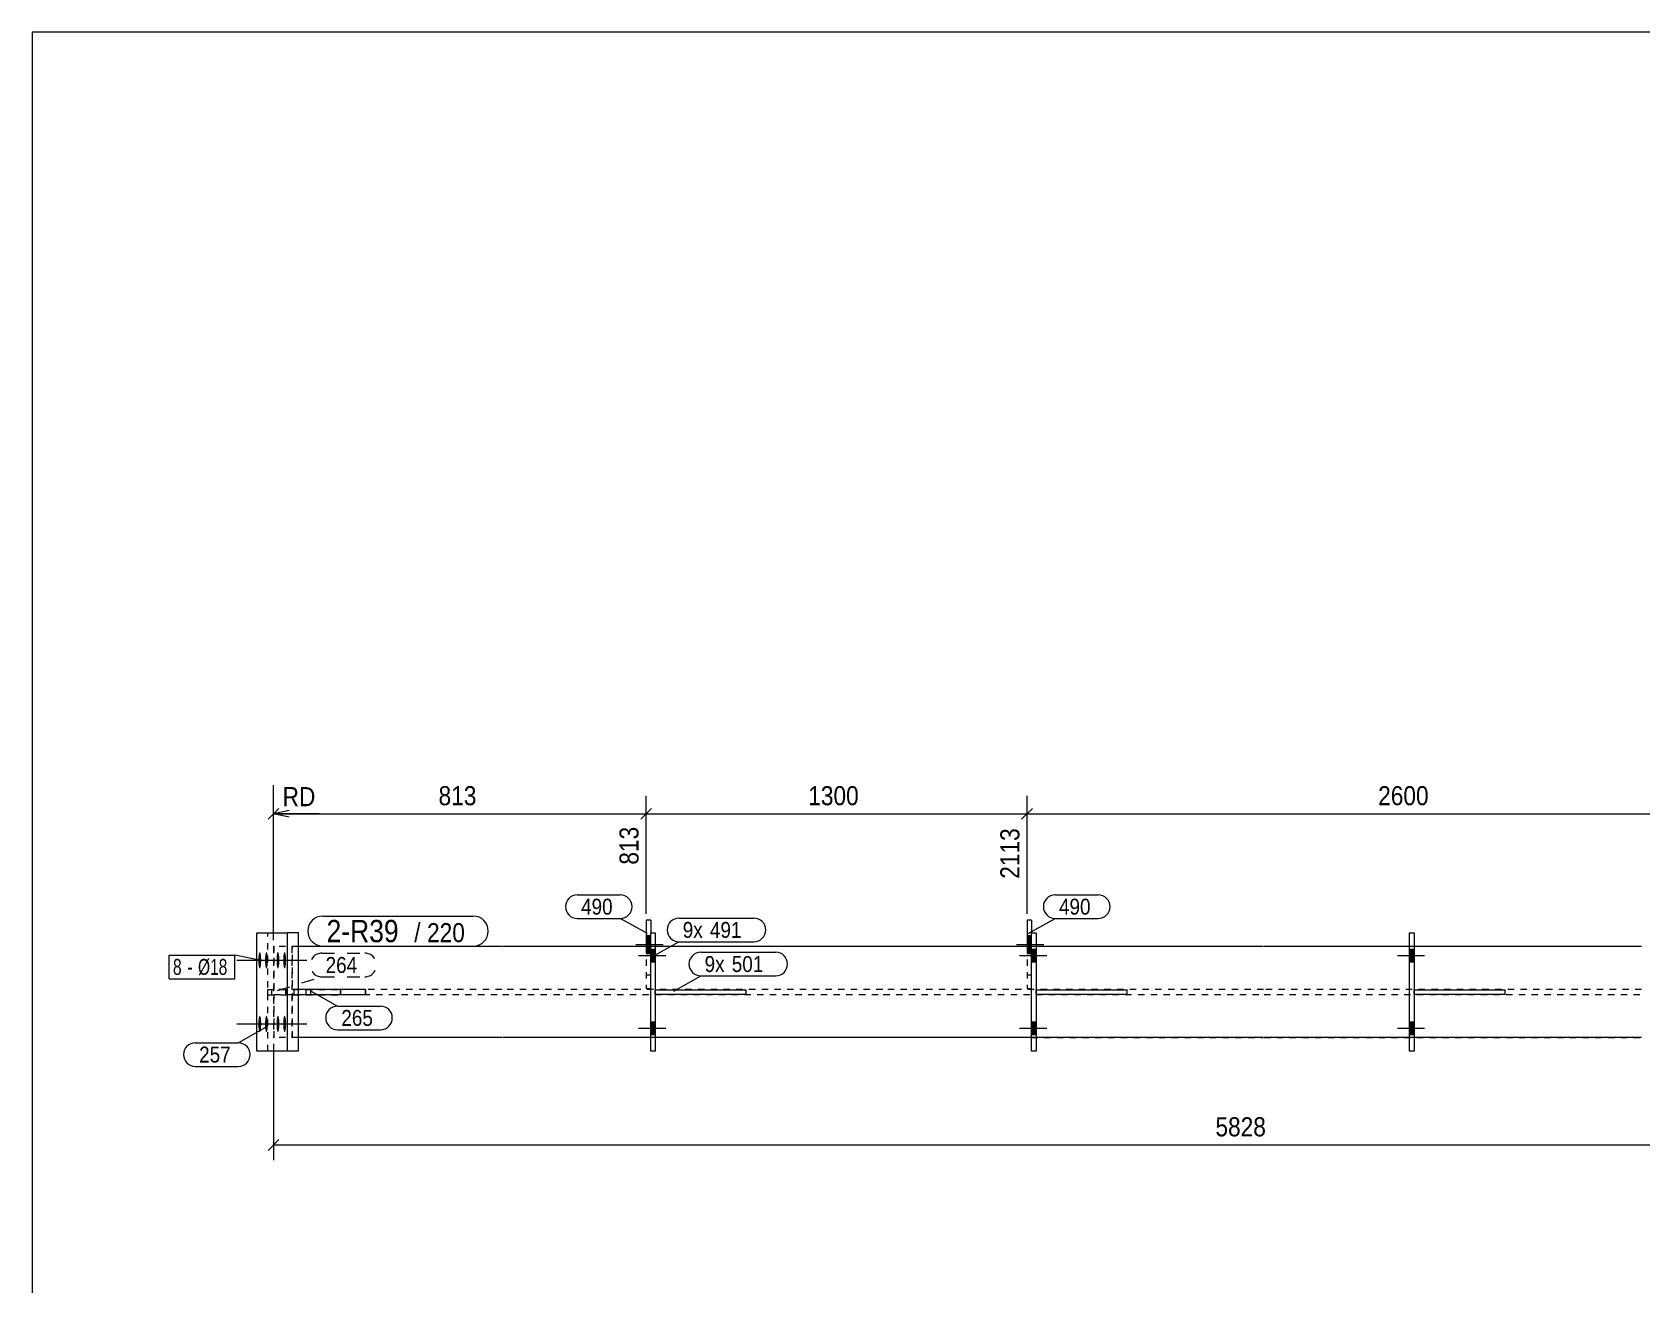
# Model space of a CAD drawing. Header units: millimetres. Extents: x 2 to 825, y 1 to 579.
# Drawn here: x 5 to 257.8, y 382.3 to 579 of the extents above; entities that cross this region are included whole.
import ezdxf

# ---------------------------------------------------------------- set-up
doc = ezdxf.new("R2010")
doc.units = ezdxf.units.MM
for name, pattern in [('XKITLINE00', [0]), ('XKITLINE01', [4, 1, -1, 1, -1]), ('XKITLINE02', [4, 2, -2])]:
    doc.linetypes.add(name, pattern=pattern)
for name, color, linetype, lineweight in [('Bolt', 3, 'Continuous', 0), ('BoltMark', 7, 'Continuous', 0), ('Dimensions', 7, 'Continuous', 0), ('DrawingSheet', 5, 'Continuous', 0), ('Part', 2, 'Continuous', 0), ('PartMark', 7, 'Continuous', 0)]:
    doc.layers.add(name, color=color, linetype=linetype, lineweight=lineweight)
doc.styles.add('ARIAL', font='ARIAL.TTF')
doc.styles.add('ARIAL_NARROW', font='ARIALN.TTF')

# ---------------------------------------------------------------- blocks, each defined once
blk = doc.blocks.new('*A63')
at = {"layer": 'Bolt'}
for points in [[(221.31, 434.95), (222.03, 434.95), (222.03, 432.95), (221.31, 432.95)], [(221.31, 434.95), (222.03, 434.95), (222.03, 432.95), (221.31, 432.95)], [(221.31, 423.53), (222.03, 423.53), (222.03, 421.53), (221.31, 421.53)], [(221.31, 423.53), (222.03, 423.53), (222.03, 421.53), (221.31, 421.53)]]:
    blk.add_hatch(color=3, dxfattribs=at).paths.add_polyline_path(points, flags=17)
at = {"layer": 'Bolt', "color": 3, "linetype": 'XKITLINE00', "lineweight": 0}
for p, q in [((222.03, 434.95), (221.31, 434.95)), ((222.03, 434.95), (221.31, 434.95)), ((223.68, 433.95), (219.4, 433.95)), ((223.68, 433.95), (219.4, 433.95)), ((222.03, 432.95), (221.31, 432.95)), ((222.03, 432.95), (221.31, 432.95)), ((223.68, 422.53), (219.4, 422.53)), ((223.68, 422.53), (219.4, 422.53)), ((222.03, 423.53), (221.31, 423.53)), ((222.03, 423.53), (221.31, 423.53)), ((222.03, 421.53), (221.31, 421.53)), ((222.03, 421.53), (221.31, 421.53))]:
    blk.add_line(p, q, dxfattribs=at)
blk = doc.blocks.new('*A64')
at = {"layer": 'Bolt'}
for points in [[(161.95, 434.95), (162.67, 434.95), (162.67, 432.95), (161.95, 432.95)], [(161.95, 434.95), (162.67, 434.95), (162.67, 432.95), (161.95, 432.95)], [(161.95, 423.53), (162.67, 423.53), (162.67, 421.53), (161.95, 421.53)], [(161.95, 423.53), (162.67, 423.53), (162.67, 421.53), (161.95, 421.53)]]:
    blk.add_hatch(color=3, dxfattribs=at).paths.add_polyline_path(points, flags=17)
at = {"layer": 'Bolt', "color": 3, "linetype": 'XKITLINE00', "lineweight": 0}
for p, q in [((162.67, 434.95), (161.95, 434.95)), ((162.67, 434.95), (161.95, 434.95)), ((164.33, 433.95), (160.04, 433.95)), ((164.33, 433.95), (160.04, 433.95)), ((162.67, 432.95), (161.95, 432.95)), ((162.67, 432.95), (161.95, 432.95)), ((164.33, 422.53), (160.04, 422.53)), ((164.33, 422.53), (160.04, 422.53)), ((162.67, 423.53), (161.95, 423.53)), ((162.67, 423.53), (161.95, 423.53)), ((162.67, 421.53), (161.95, 421.53)), ((162.67, 421.53), (161.95, 421.53))]:
    blk.add_line(p, q, dxfattribs=at)
blk = doc.blocks.new('*A65')
at = {"layer": 'Bolt'}
blk.add_hatch(color=3, dxfattribs=at).paths.add_polyline_path([(161.95, 434.26), (161.24, 434.26), (161.24, 437.07), (161.95, 437.07)], flags=17)
at = {"layer": 'Bolt', "color": 3, "linetype": 'XKITLINE00', "lineweight": 0}
for p, q in [((163.88, 435.67), (159.6, 435.67)), ((161.95, 437.07), (161.24, 437.07)), ((161.95, 434.26), (161.24, 434.26))]:
    blk.add_line(p, q, dxfattribs=at)
blk = doc.blocks.new('*A66')
at = {"layer": 'Bolt'}
for points in [[(102.14, 434.95), (102.85, 434.95), (102.85, 432.95), (102.14, 432.95)], [(102.14, 434.95), (102.85, 434.95), (102.85, 432.95), (102.14, 432.95)], [(102.14, 423.53), (102.85, 423.53), (102.85, 421.53), (102.14, 421.53)], [(102.14, 423.53), (102.85, 423.53), (102.85, 421.53), (102.14, 421.53)]]:
    blk.add_hatch(color=3, dxfattribs=at).paths.add_polyline_path(points, flags=17)
at = {"layer": 'Bolt', "color": 3, "linetype": 'XKITLINE00', "lineweight": 0}
for p, q in [((102.85, 434.95), (102.14, 434.95)), ((102.85, 434.95), (102.14, 434.95)), ((104.51, 433.95), (100.23, 433.95)), ((104.51, 433.95), (100.23, 433.95)), ((102.85, 432.95), (102.14, 432.95)), ((102.85, 432.95), (102.14, 432.95)), ((104.51, 422.53), (100.23, 422.53)), ((104.51, 422.53), (100.23, 422.53)), ((102.85, 423.53), (102.14, 423.53)), ((102.85, 423.53), (102.14, 423.53)), ((102.85, 421.53), (102.14, 421.53)), ((102.85, 421.53), (102.14, 421.53))]:
    blk.add_line(p, q, dxfattribs=at)
blk = doc.blocks.new('*A67')
at = {"layer": 'Bolt'}
blk.add_hatch(color=3, dxfattribs=at).paths.add_polyline_path([(102.14, 434.26), (101.43, 434.26), (101.43, 437.07), (102.14, 437.07)], flags=17)
at = {"layer": 'Bolt', "color": 3, "linetype": 'XKITLINE00', "lineweight": 0}
for p, q in [((104.07, 435.67), (99.78, 435.67)), ((102.14, 437.07), (101.43, 437.07)), ((102.14, 434.26), (101.43, 434.26))]:
    blk.add_line(p, q, dxfattribs=at)
blk = doc.blocks.new('*A69')
at = {"layer": 'Bolt'}
for points in [[(40.97, 433.18), (40.97, 433.11), (40.97, 433.05), (40.97, 432.99), (40.96, 432.93), (40.96, 432.87), (40.96, 432.81), (40.95, 432.75), (40.95, 432.69), (40.94, 432.63), (40.94, 432.58), (40.93, 432.53), (40.93, 432.47), (40.92, 432.42), (40.91, 432.38), (40.91, 432.33), (40.9, 432.29), (40.89, 432.25), (40.88, 432.21), (40.87, 432.17), (40.86, 432.14), (40.85, 432.11), (40.84, 432.08), (40.83, 432.05), (40.82, 432.03), (40.81, 432.01), (40.8, 431.99), (40.79, 431.98), (40.78, 431.97), (40.77, 431.96), (40.76, 431.96), (40.75, 431.95), (40.74, 431.96), (40.72, 431.96), (40.71, 431.97), (40.7, 431.98), (40.69, 431.99), (40.68, 432.01), (40.67, 432.03), (40.66, 432.05), (40.65, 432.08), (40.64, 432.11), (40.63, 432.14), (40.62, 432.17), (40.61, 432.21), (40.6, 432.25), (40.6, 432.29), (40.59, 432.33), (40.58, 432.38), (40.57, 432.42), (40.57, 432.47), (40.56, 432.53), (40.55, 432.58), (40.55, 432.63), (40.54, 432.69), (40.54, 432.75), (40.53, 432.81), (40.53, 432.87), (40.53, 432.93), (40.53, 432.99), (40.52, 433.05), (40.52, 433.11), (40.52, 433.18), (40.52, 433.24), (40.52, 433.3), (40.52, 433.37), (40.52, 433.43), (40.53, 433.49), (40.53, 433.55), (40.53, 433.61), (40.53, 433.67), (40.54, 433.73), (40.54, 433.79), (40.55, 433.85), (40.55, 433.9), (40.56, 433.95), (40.57, 434.01), (40.57, 434.06), (40.58, 434.1), (40.59, 434.15), (40.6, 434.19), (40.6, 434.23), (40.61, 434.27), (40.62, 434.31), (40.63, 434.34), (40.64, 434.37), (40.65, 434.4), (40.66, 434.43), (40.67, 434.45), (40.68, 434.47), (40.69, 434.49), (40.7, 434.5), (40.71, 434.51), (40.72, 434.52), (40.74, 434.52), (40.75, 434.53), (40.76, 434.52), (40.77, 434.52), (40.78, 434.51), (40.79, 434.5), (40.8, 434.49), (40.81, 434.47), (40.82, 434.45), (40.83, 434.43), (40.84, 434.4), (40.85, 434.37), (40.86, 434.34), (40.87, 434.31), (40.88, 434.27), (40.89, 434.23), (40.9, 434.19), (40.91, 434.15), (40.91, 434.1), (40.92, 434.06), (40.93, 434.01), (40.93, 433.95), (40.94, 433.9), (40.94, 433.85), (40.95, 433.79), (40.95, 433.73), (40.96, 433.67), (40.96, 433.61), (40.96, 433.55), (40.97, 433.49), (40.97, 433.43), (40.97, 433.37), (40.97, 433.3), (40.97, 433.24)], [(42.02, 433.18), (42.02, 433.11), (42.02, 433.05), (42.02, 432.99), (42.01, 432.93), (42.01, 432.87), (42.01, 432.81), (42, 432.75), (42, 432.69), (41.99, 432.63), (41.99, 432.58), (41.98, 432.53), (41.98, 432.47), (41.97, 432.42), (41.96, 432.38), (41.95, 432.33), (41.95, 432.29), (41.94, 432.25), (41.93, 432.21), (41.92, 432.17), (41.91, 432.14), (41.9, 432.11), (41.89, 432.08), (41.88, 432.05), (41.87, 432.03), (41.86, 432.01), (41.85, 431.99), (41.84, 431.98), (41.83, 431.97), (41.82, 431.96), (41.81, 431.96), (41.8, 431.95), (41.78, 431.96), (41.77, 431.96), (41.76, 431.97), (41.75, 431.98), (41.74, 431.99), (41.73, 432.01), (41.72, 432.03), (41.71, 432.05), (41.7, 432.08), (41.69, 432.11), (41.68, 432.14), (41.67, 432.17), (41.66, 432.21), (41.65, 432.25), (41.64, 432.29), (41.64, 432.33), (41.63, 432.38), (41.62, 432.42), (41.61, 432.47), (41.61, 432.53), (41.6, 432.58), (41.6, 432.63), (41.59, 432.69), (41.59, 432.75), (41.58, 432.81), (41.58, 432.87), (41.58, 432.93), (41.58, 432.99), (41.57, 433.05), (41.57, 433.11), (41.57, 433.18), (41.57, 433.24), (41.57, 433.3), (41.57, 433.37), (41.57, 433.43), (41.58, 433.49), (41.58, 433.55), (41.58, 433.61), (41.58, 433.67), (41.59, 433.73), (41.59, 433.79), (41.6, 433.85), (41.6, 433.9), (41.61, 433.95), (41.61, 434.01), (41.62, 434.06), (41.63, 434.1), (41.64, 434.15), (41.64, 434.19), (41.65, 434.23), (41.66, 434.27), (41.67, 434.31), (41.68, 434.34), (41.69, 434.37), (41.7, 434.4), (41.71, 434.43), (41.72, 434.45), (41.73, 434.47), (41.74, 434.49), (41.75, 434.5), (41.76, 434.51), (41.77, 434.52), (41.78, 434.52), (41.8, 434.53), (41.81, 434.52), (41.82, 434.52), (41.83, 434.51), (41.84, 434.5), (41.85, 434.49), (41.86, 434.47), (41.87, 434.45), (41.88, 434.43), (41.89, 434.4), (41.9, 434.37), (41.91, 434.34), (41.92, 434.31), (41.93, 434.27), (41.94, 434.23), (41.95, 434.19), (41.95, 434.15), (41.96, 434.1), (41.97, 434.06), (41.98, 434.01), (41.98, 433.95), (41.99, 433.9), (41.99, 433.85), (42, 433.79), (42, 433.73), (42.01, 433.67), (42.01, 433.61), (42.01, 433.55), (42.02, 433.49), (42.02, 433.43), (42.02, 433.37), (42.02, 433.3), (42.02, 433.24)], [(43.82, 433.18), (43.82, 433.11), (43.82, 433.05), (43.81, 432.99), (43.81, 432.93), (43.81, 432.87), (43.8, 432.81), (43.8, 432.75), (43.8, 432.69), (43.79, 432.63), (43.79, 432.58), (43.78, 432.53), (43.77, 432.47), (43.77, 432.42), (43.76, 432.38), (43.75, 432.33), (43.74, 432.29), (43.74, 432.25), (43.73, 432.21), (43.72, 432.17), (43.71, 432.14), (43.7, 432.11), (43.69, 432.08), (43.68, 432.05), (43.67, 432.03), (43.66, 432.01), (43.65, 431.99), (43.64, 431.98), (43.63, 431.97), (43.62, 431.96), (43.6, 431.96), (43.59, 431.95), (43.58, 431.96), (43.57, 431.96), (43.56, 431.97), (43.55, 431.98), (43.54, 431.99), (43.53, 432.01), (43.52, 432.03), (43.51, 432.05), (43.5, 432.08), (43.49, 432.11), (43.48, 432.14), (43.47, 432.17), (43.46, 432.21), (43.45, 432.25), (43.44, 432.29), (43.43, 432.33), (43.43, 432.38), (43.42, 432.42), (43.41, 432.47), (43.41, 432.53), (43.4, 432.58), (43.4, 432.63), (43.39, 432.69), (43.39, 432.75), (43.38, 432.81), (43.38, 432.87), (43.38, 432.93), (43.37, 432.99), (43.37, 433.05), (43.37, 433.11), (43.37, 433.18), (43.37, 433.24), (43.37, 433.3), (43.37, 433.37), (43.37, 433.43), (43.37, 433.49), (43.38, 433.55), (43.38, 433.61), (43.38, 433.67), (43.39, 433.73), (43.39, 433.79), (43.4, 433.85), (43.4, 433.9), (43.41, 433.95), (43.41, 434.01), (43.42, 434.06), (43.43, 434.1), (43.43, 434.15), (43.44, 434.19), (43.45, 434.23), (43.46, 434.27), (43.47, 434.31), (43.48, 434.34), (43.49, 434.37), (43.5, 434.4), (43.51, 434.43), (43.52, 434.45), (43.53, 434.47), (43.54, 434.49), (43.55, 434.5), (43.56, 434.51), (43.57, 434.52), (43.58, 434.52), (43.59, 434.53), (43.6, 434.52), (43.62, 434.52), (43.63, 434.51), (43.64, 434.5), (43.65, 434.49), (43.66, 434.47), (43.67, 434.45), (43.68, 434.43), (43.69, 434.4), (43.7, 434.37), (43.71, 434.34), (43.72, 434.31), (43.73, 434.27), (43.74, 434.23), (43.74, 434.19), (43.75, 434.15), (43.76, 434.1), (43.77, 434.06), (43.77, 434.01), (43.78, 433.95), (43.79, 433.9), (43.79, 433.85), (43.8, 433.79), (43.8, 433.73), (43.8, 433.67), (43.81, 433.61), (43.81, 433.55), (43.81, 433.49), (43.82, 433.43), (43.82, 433.37), (43.82, 433.3), (43.82, 433.24)], [(44.87, 433.18), (44.87, 433.11), (44.86, 433.05), (44.86, 432.99), (44.86, 432.93), (44.86, 432.87), (44.85, 432.81), (44.85, 432.75), (44.85, 432.69), (44.84, 432.63), (44.84, 432.58), (44.83, 432.53), (44.82, 432.47), (44.82, 432.42), (44.81, 432.38), (44.8, 432.33), (44.79, 432.29), (44.78, 432.25), (44.78, 432.21), (44.77, 432.17), (44.76, 432.14), (44.75, 432.11), (44.74, 432.08), (44.73, 432.05), (44.72, 432.03), (44.71, 432.01), (44.7, 431.99), (44.69, 431.98), (44.68, 431.97), (44.66, 431.96), (44.65, 431.96), (44.64, 431.95), (44.63, 431.96), (44.62, 431.96), (44.61, 431.97), (44.6, 431.98), (44.59, 431.99), (44.58, 432.01), (44.57, 432.03), (44.56, 432.05), (44.55, 432.08), (44.54, 432.11), (44.53, 432.14), (44.52, 432.17), (44.51, 432.21), (44.5, 432.25), (44.49, 432.29), (44.48, 432.33), (44.48, 432.38), (44.47, 432.42), (44.46, 432.47), (44.46, 432.53), (44.45, 432.58), (44.44, 432.63), (44.44, 432.69), (44.44, 432.75), (44.43, 432.81), (44.43, 432.87), (44.42, 432.93), (44.42, 432.99), (44.42, 433.05), (44.42, 433.11), (44.42, 433.18), (44.42, 433.24), (44.42, 433.3), (44.42, 433.37), (44.42, 433.43), (44.42, 433.49), (44.42, 433.55), (44.43, 433.61), (44.43, 433.67), (44.44, 433.73), (44.44, 433.79), (44.44, 433.85), (44.45, 433.9), (44.46, 433.95), (44.46, 434.01), (44.47, 434.06), (44.48, 434.1), (44.48, 434.15), (44.49, 434.19), (44.5, 434.23), (44.51, 434.27), (44.52, 434.31), (44.53, 434.34), (44.54, 434.37), (44.55, 434.4), (44.56, 434.43), (44.57, 434.45), (44.58, 434.47), (44.59, 434.49), (44.6, 434.5), (44.61, 434.51), (44.62, 434.52), (44.63, 434.52), (44.64, 434.53), (44.65, 434.52), (44.66, 434.52), (44.68, 434.51), (44.69, 434.5), (44.7, 434.49), (44.71, 434.47), (44.72, 434.45), (44.73, 434.43), (44.74, 434.4), (44.75, 434.37), (44.76, 434.34), (44.77, 434.31), (44.78, 434.27), (44.78, 434.23), (44.79, 434.19), (44.8, 434.15), (44.81, 434.1), (44.82, 434.06), (44.82, 434.01), (44.83, 433.95), (44.84, 433.9), (44.84, 433.85), (44.85, 433.79), (44.85, 433.73), (44.85, 433.67), (44.86, 433.61), (44.86, 433.55), (44.86, 433.49), (44.86, 433.43), (44.87, 433.37), (44.87, 433.3), (44.87, 433.24)], [(40.97, 423.18), (40.97, 423.11), (40.97, 423.05), (40.97, 422.99), (40.96, 422.93), (40.96, 422.87), (40.96, 422.81), (40.95, 422.75), (40.95, 422.69), (40.94, 422.63), (40.94, 422.58), (40.93, 422.53), (40.93, 422.47), (40.92, 422.42), (40.91, 422.38), (40.91, 422.33), (40.9, 422.29), (40.89, 422.25), (40.88, 422.21), (40.87, 422.17), (40.86, 422.14), (40.85, 422.11), (40.84, 422.08), (40.83, 422.05), (40.82, 422.03), (40.81, 422.01), (40.8, 421.99), (40.79, 421.98), (40.78, 421.97), (40.77, 421.96), (40.76, 421.96), (40.75, 421.95), (40.74, 421.96), (40.72, 421.96), (40.71, 421.97), (40.7, 421.98), (40.69, 421.99), (40.68, 422.01), (40.67, 422.03), (40.66, 422.05), (40.65, 422.08), (40.64, 422.11), (40.63, 422.14), (40.62, 422.17), (40.61, 422.21), (40.6, 422.25), (40.6, 422.29), (40.59, 422.33), (40.58, 422.38), (40.57, 422.42), (40.57, 422.47), (40.56, 422.53), (40.55, 422.58), (40.55, 422.63), (40.54, 422.69), (40.54, 422.75), (40.53, 422.81), (40.53, 422.87), (40.53, 422.93), (40.53, 422.99), (40.52, 423.05), (40.52, 423.11), (40.52, 423.18), (40.52, 423.24), (40.52, 423.3), (40.52, 423.37), (40.52, 423.43), (40.53, 423.49), (40.53, 423.55), (40.53, 423.61), (40.53, 423.67), (40.54, 423.73), (40.54, 423.79), (40.55, 423.85), (40.55, 423.9), (40.56, 423.95), (40.57, 424.01), (40.57, 424.06), (40.58, 424.1), (40.59, 424.15), (40.6, 424.19), (40.6, 424.23), (40.61, 424.27), (40.62, 424.31), (40.63, 424.34), (40.64, 424.37), (40.65, 424.4), (40.66, 424.43), (40.67, 424.45), (40.68, 424.47), (40.69, 424.49), (40.7, 424.5), (40.71, 424.51), (40.72, 424.52), (40.74, 424.52), (40.75, 424.53), (40.76, 424.52), (40.77, 424.52), (40.78, 424.51), (40.79, 424.5), (40.8, 424.49), (40.81, 424.47), (40.82, 424.45), (40.83, 424.43), (40.84, 424.4), (40.85, 424.37), (40.86, 424.34), (40.87, 424.31), (40.88, 424.27), (40.89, 424.23), (40.9, 424.19), (40.91, 424.15), (40.91, 424.1), (40.92, 424.06), (40.93, 424.01), (40.93, 423.95), (40.94, 423.9), (40.94, 423.85), (40.95, 423.79), (40.95, 423.73), (40.96, 423.67), (40.96, 423.61), (40.96, 423.55), (40.97, 423.49), (40.97, 423.43), (40.97, 423.37), (40.97, 423.3), (40.97, 423.24)], [(42.02, 423.18), (42.02, 423.11), (42.02, 423.05), (42.02, 422.99), (42.01, 422.93), (42.01, 422.87), (42.01, 422.81), (42, 422.75), (42, 422.69), (41.99, 422.63), (41.99, 422.58), (41.98, 422.53), (41.98, 422.47), (41.97, 422.42), (41.96, 422.38), (41.95, 422.33), (41.95, 422.29), (41.94, 422.25), (41.93, 422.21), (41.92, 422.17), (41.91, 422.14), (41.9, 422.11), (41.89, 422.08), (41.88, 422.05), (41.87, 422.03), (41.86, 422.01), (41.85, 421.99), (41.84, 421.98), (41.83, 421.97), (41.82, 421.96), (41.81, 421.96), (41.8, 421.95), (41.78, 421.96), (41.77, 421.96), (41.76, 421.97), (41.75, 421.98), (41.74, 421.99), (41.73, 422.01), (41.72, 422.03), (41.71, 422.05), (41.7, 422.08), (41.69, 422.11), (41.68, 422.14), (41.67, 422.17), (41.66, 422.21), (41.65, 422.25), (41.64, 422.29), (41.64, 422.33), (41.63, 422.38), (41.62, 422.42), (41.61, 422.47), (41.61, 422.53), (41.6, 422.58), (41.6, 422.63), (41.59, 422.69), (41.59, 422.75), (41.58, 422.81), (41.58, 422.87), (41.58, 422.93), (41.58, 422.99), (41.57, 423.05), (41.57, 423.11), (41.57, 423.18), (41.57, 423.24), (41.57, 423.3), (41.57, 423.37), (41.57, 423.43), (41.58, 423.49), (41.58, 423.55), (41.58, 423.61), (41.58, 423.67), (41.59, 423.73), (41.59, 423.79), (41.6, 423.85), (41.6, 423.9), (41.61, 423.95), (41.61, 424.01), (41.62, 424.06), (41.63, 424.1), (41.64, 424.15), (41.64, 424.19), (41.65, 424.23), (41.66, 424.27), (41.67, 424.31), (41.68, 424.34), (41.69, 424.37), (41.7, 424.4), (41.71, 424.43), (41.72, 424.45), (41.73, 424.47), (41.74, 424.49), (41.75, 424.5), (41.76, 424.51), (41.77, 424.52), (41.78, 424.52), (41.8, 424.53), (41.81, 424.52), (41.82, 424.52), (41.83, 424.51), (41.84, 424.5), (41.85, 424.49), (41.86, 424.47), (41.87, 424.45), (41.88, 424.43), (41.89, 424.4), (41.9, 424.37), (41.91, 424.34), (41.92, 424.31), (41.93, 424.27), (41.94, 424.23), (41.95, 424.19), (41.95, 424.15), (41.96, 424.1), (41.97, 424.06), (41.98, 424.01), (41.98, 423.95), (41.99, 423.9), (41.99, 423.85), (42, 423.79), (42, 423.73), (42.01, 423.67), (42.01, 423.61), (42.01, 423.55), (42.02, 423.49), (42.02, 423.43), (42.02, 423.37), (42.02, 423.3), (42.02, 423.24)], [(43.82, 423.18), (43.82, 423.11), (43.82, 423.05), (43.81, 422.99), (43.81, 422.93), (43.81, 422.87), (43.8, 422.81), (43.8, 422.75), (43.8, 422.69), (43.79, 422.63), (43.79, 422.58), (43.78, 422.53), (43.77, 422.47), (43.77, 422.42), (43.76, 422.38), (43.75, 422.33), (43.74, 422.29), (43.74, 422.25), (43.73, 422.21), (43.72, 422.17), (43.71, 422.14), (43.7, 422.11), (43.69, 422.08), (43.68, 422.05), (43.67, 422.03), (43.66, 422.01), (43.65, 421.99), (43.64, 421.98), (43.63, 421.97), (43.62, 421.96), (43.6, 421.96), (43.59, 421.95), (43.58, 421.96), (43.57, 421.96), (43.56, 421.97), (43.55, 421.98), (43.54, 421.99), (43.53, 422.01), (43.52, 422.03), (43.51, 422.05), (43.5, 422.08), (43.49, 422.11), (43.48, 422.14), (43.47, 422.17), (43.46, 422.21), (43.45, 422.25), (43.44, 422.29), (43.43, 422.33), (43.43, 422.38), (43.42, 422.42), (43.41, 422.47), (43.41, 422.53), (43.4, 422.58), (43.4, 422.63), (43.39, 422.69), (43.39, 422.75), (43.38, 422.81), (43.38, 422.87), (43.38, 422.93), (43.37, 422.99), (43.37, 423.05), (43.37, 423.11), (43.37, 423.18), (43.37, 423.24), (43.37, 423.3), (43.37, 423.37), (43.37, 423.43), (43.37, 423.49), (43.38, 423.55), (43.38, 423.61), (43.38, 423.67), (43.39, 423.73), (43.39, 423.79), (43.4, 423.85), (43.4, 423.9), (43.41, 423.95), (43.41, 424.01), (43.42, 424.06), (43.43, 424.1), (43.43, 424.15), (43.44, 424.19), (43.45, 424.23), (43.46, 424.27), (43.47, 424.31), (43.48, 424.34), (43.49, 424.37), (43.5, 424.4), (43.51, 424.43), (43.52, 424.45), (43.53, 424.47), (43.54, 424.49), (43.55, 424.5), (43.56, 424.51), (43.57, 424.52), (43.58, 424.52), (43.59, 424.53), (43.6, 424.52), (43.62, 424.52), (43.63, 424.51), (43.64, 424.5), (43.65, 424.49), (43.66, 424.47), (43.67, 424.45), (43.68, 424.43), (43.69, 424.4), (43.7, 424.37), (43.71, 424.34), (43.72, 424.31), (43.73, 424.27), (43.74, 424.23), (43.74, 424.19), (43.75, 424.15), (43.76, 424.1), (43.77, 424.06), (43.77, 424.01), (43.78, 423.95), (43.79, 423.9), (43.79, 423.85), (43.8, 423.79), (43.8, 423.73), (43.8, 423.67), (43.81, 423.61), (43.81, 423.55), (43.81, 423.49), (43.82, 423.43), (43.82, 423.37), (43.82, 423.3), (43.82, 423.24)], [(44.87, 423.18), (44.87, 423.11), (44.86, 423.05), (44.86, 422.99), (44.86, 422.93), (44.86, 422.87), (44.85, 422.81), (44.85, 422.75), (44.85, 422.69), (44.84, 422.63), (44.84, 422.58), (44.83, 422.53), (44.82, 422.47), (44.82, 422.42), (44.81, 422.38), (44.8, 422.33), (44.79, 422.29), (44.78, 422.25), (44.78, 422.21), (44.77, 422.17), (44.76, 422.14), (44.75, 422.11), (44.74, 422.08), (44.73, 422.05), (44.72, 422.03), (44.71, 422.01), (44.7, 421.99), (44.69, 421.98), (44.68, 421.97), (44.66, 421.96), (44.65, 421.96), (44.64, 421.95), (44.63, 421.96), (44.62, 421.96), (44.61, 421.97), (44.6, 421.98), (44.59, 421.99), (44.58, 422.01), (44.57, 422.03), (44.56, 422.05), (44.55, 422.08), (44.54, 422.11), (44.53, 422.14), (44.52, 422.17), (44.51, 422.21), (44.5, 422.25), (44.49, 422.29), (44.48, 422.33), (44.48, 422.38), (44.47, 422.42), (44.46, 422.47), (44.46, 422.53), (44.45, 422.58), (44.44, 422.63), (44.44, 422.69), (44.44, 422.75), (44.43, 422.81), (44.43, 422.87), (44.42, 422.93), (44.42, 422.99), (44.42, 423.05), (44.42, 423.11), (44.42, 423.18), (44.42, 423.24), (44.42, 423.3), (44.42, 423.37), (44.42, 423.43), (44.42, 423.49), (44.42, 423.55), (44.43, 423.61), (44.43, 423.67), (44.44, 423.73), (44.44, 423.79), (44.44, 423.85), (44.45, 423.9), (44.46, 423.95), (44.46, 424.01), (44.47, 424.06), (44.48, 424.1), (44.48, 424.15), (44.49, 424.19), (44.5, 424.23), (44.51, 424.27), (44.52, 424.31), (44.53, 424.34), (44.54, 424.37), (44.55, 424.4), (44.56, 424.43), (44.57, 424.45), (44.58, 424.47), (44.59, 424.49), (44.6, 424.5), (44.61, 424.51), (44.62, 424.52), (44.63, 424.52), (44.64, 424.53), (44.65, 424.52), (44.66, 424.52), (44.68, 424.51), (44.69, 424.5), (44.7, 424.49), (44.71, 424.47), (44.72, 424.45), (44.73, 424.43), (44.74, 424.4), (44.75, 424.37), (44.76, 424.34), (44.77, 424.31), (44.78, 424.27), (44.78, 424.23), (44.79, 424.19), (44.8, 424.15), (44.81, 424.1), (44.82, 424.06), (44.82, 424.01), (44.83, 423.95), (44.84, 423.9), (44.84, 423.85), (44.85, 423.79), (44.85, 423.73), (44.85, 423.67), (44.86, 423.61), (44.86, 423.55), (44.86, 423.49), (44.86, 423.43), (44.87, 423.37), (44.87, 423.3), (44.87, 423.24)]]:
    blk.add_hatch(color=3, dxfattribs=at).paths.add_polyline_path(points, flags=17)
at = {"layer": 'Bolt', "color": 3, "linetype": 'XKITLINE00', "lineweight": 0}
for p, q in [((37.12, 433.24), (44.23, 433.24)), ((38.17, 433.24), (45.28, 433.24)), ((39.97, 433.24), (47.07, 433.24)), ((41.02, 433.24), (48.12, 433.24)), ((37.12, 423.24), (44.23, 423.24)), ((38.17, 423.24), (45.28, 423.24)), ((39.97, 423.24), (47.07, 423.24)), ((41.02, 423.24), (48.12, 423.24))]:
    blk.add_line(p, q, dxfattribs=at)
blk = doc.blocks.new('*A70')
at = {"layer": 'Part', "color": 7, "linetype": 'XKITLINE01', "lineweight": 0}
for p, q in [((42.88, 435.38), (42.88, 421.1)), ((43.01, 435.38), (42.88, 435.38)), ((46.8, 435.38), (42.88, 435.38)), ((43.01, 428.64), (43.01, 435.38)), ((45.9, 435.38), (45.77, 435.38)), ((45.77, 435.38), (45.77, 428.64)), ((45.9, 421.1), (45.9, 435.38)), ((138.57, 435.38), (102.14, 435.38)), ((102.85, 435.38), (102.14, 435.38)), ((198.38, 435.38), (138.67, 435.38)), ((162.67, 435.38), (161.95, 435.38)), ((257.74, 435.38), (198.48, 435.38)), ((222.03, 435.38), (221.31, 435.38)), ((78.75, 428.64), (43.01, 428.64)), ((43.01, 421.1), (43.01, 427.84)), ((43.01, 427.84), (78.75, 427.84)), ((45.77, 427.84), (45.77, 421.1)), ((138.57, 428.64), (78.85, 428.64)), ((78.85, 427.84), (138.57, 427.84)), ((198.38, 428.64), (138.67, 428.64)), ((138.67, 427.84), (198.38, 427.84)), ((257.74, 428.64), (198.48, 428.64)), ((198.48, 427.84), (257.74, 427.84)), ((42.88, 421.1), (43.01, 421.1)), ((46.8, 421.1), (42.88, 421.1)), ((45.77, 421.1), (45.9, 421.1)), ((102.85, 421.1), (102.14, 421.1)), ((161.95, 421.1), (198.38, 421.1)), ((162.67, 421.1), (161.95, 421.1)), ((198.48, 421.1), (257.74, 421.1)), ((222.03, 421.1), (221.31, 421.1))]:
    blk.add_line(p, q, dxfattribs=at)
at = {"layer": 'Part', "color": 2, "linetype": 'XKITLINE00', "lineweight": 0}
for p, q in [((78.75, 435.38), (46.8, 435.38)), ((102.14, 435.38), (78.85, 435.38)), ((138.57, 435.38), (102.85, 435.38)), ((161.95, 435.38), (138.67, 435.38)), ((198.38, 435.38), (162.67, 435.38)), ((221.31, 435.38), (198.48, 435.38)), ((257.74, 435.38), (222.03, 435.38)), ((78.75, 421.1), (46.8, 421.1)), ((102.14, 421.1), (78.85, 421.1)), ((138.57, 421.1), (102.85, 421.1)), ((161.95, 421.1), (138.67, 421.1)), ((198.38, 421.1), (162.67, 421.1)), ((221.31, 421.1), (198.48, 421.1)), ((257.74, 421.1), (222.03, 421.1))]:
    blk.add_line(p, q, dxfattribs=at)
blk = doc.blocks.new('*A87')
at = {"layer": 'Part', "color": 2, "linetype": 'XKITLINE00', "lineweight": 0}
for p, q in [((221.31, 437.53), (222.03, 437.53)), ((221.31, 418.95), (221.31, 437.53)), ((222.03, 437.53), (222.03, 418.95)), ((222.03, 418.95), (221.31, 418.95))]:
    blk.add_line(p, q, dxfattribs=at)
blk = doc.blocks.new('*A88')
at = {"layer": 'Part', "color": 2, "linetype": 'XKITLINE00', "lineweight": 0}
for p, q in [((222.03, 428.6), (236.31, 428.6)), ((236.31, 427.88), (222.03, 427.88)), ((236.31, 427.88), (236.31, 428.6))]:
    blk.add_line(p, q, dxfattribs=at)
at = {"layer": 'Part', "color": 7, "linetype": 'XKITLINE01', "lineweight": 0}
blk.add_line((222.03, 427.88), (222.03, 428.6), dxfattribs=at)
blk.add_line((222.03, 427.88), (222.03, 428.6), dxfattribs=at)
blk = doc.blocks.new('*A89')
at = {"layer": 'Part', "color": 2, "linetype": 'XKITLINE00', "lineweight": 0}
for p, q in [((161.95, 437.53), (162.67, 437.53)), ((161.95, 418.95), (161.95, 437.53)), ((162.67, 437.53), (162.67, 418.95)), ((162.67, 418.95), (161.95, 418.95))]:
    blk.add_line(p, q, dxfattribs=at)
blk = doc.blocks.new('*A90')
at = {"layer": 'Part', "color": 2, "linetype": 'XKITLINE00', "lineweight": 0}
for p, q in [((162.67, 428.6), (176.95, 428.6)), ((176.95, 427.88), (162.67, 427.88)), ((176.95, 427.88), (176.95, 428.6))]:
    blk.add_line(p, q, dxfattribs=at)
at = {"layer": 'Part', "color": 7, "linetype": 'XKITLINE01', "lineweight": 0}
blk.add_line((162.67, 427.88), (162.67, 428.6), dxfattribs=at)
blk.add_line((162.67, 427.88), (162.67, 428.6), dxfattribs=at)
blk = doc.blocks.new('*A91')
at = {"layer": 'Part', "color": 2, "linetype": 'XKITLINE00', "lineweight": 0}
for p, q in [((161.24, 439.53), (161.24, 435.38)), ((161.95, 439.53), (161.24, 439.53)), ((161.95, 439.53), (161.95, 437.53))]:
    blk.add_line(p, q, dxfattribs=at)
at = {"layer": 'Part', "color": 7, "linetype": 'XKITLINE01', "lineweight": 0}
for p, q in [((161.95, 428.81), (161.95, 437.53)), ((161.24, 435.38), (161.24, 428.81)), ((161.24, 430.95), (161.95, 430.95)), ((161.24, 428.81), (161.95, 428.81))]:
    blk.add_line(p, q, dxfattribs=at)
blk = doc.blocks.new('*A92')
at = {"layer": 'Part', "color": 2, "linetype": 'XKITLINE00', "lineweight": 0}
for p, q in [((102.14, 437.53), (102.85, 437.53)), ((102.14, 418.95), (102.14, 437.53)), ((102.85, 437.53), (102.85, 418.95)), ((102.85, 418.95), (102.14, 418.95))]:
    blk.add_line(p, q, dxfattribs=at)
blk = doc.blocks.new('*A93')
at = {"layer": 'Part', "color": 2, "linetype": 'XKITLINE00', "lineweight": 0}
for p, q in [((102.85, 428.6), (117.14, 428.6)), ((117.14, 427.88), (102.85, 427.88)), ((117.14, 427.88), (117.14, 428.6))]:
    blk.add_line(p, q, dxfattribs=at)
at = {"layer": 'Part', "color": 7, "linetype": 'XKITLINE01', "lineweight": 0}
blk.add_line((102.85, 427.88), (102.85, 428.6), dxfattribs=at)
blk.add_line((102.85, 427.88), (102.85, 428.6), dxfattribs=at)
blk = doc.blocks.new('*A94')
at = {"layer": 'Part', "color": 2, "linetype": 'XKITLINE00', "lineweight": 0}
for p, q in [((101.43, 439.53), (101.43, 435.38)), ((102.14, 439.53), (101.43, 439.53)), ((102.14, 439.53), (102.14, 437.53))]:
    blk.add_line(p, q, dxfattribs=at)
at = {"layer": 'Part', "color": 7, "linetype": 'XKITLINE01', "lineweight": 0}
for p, q in [((102.14, 428.81), (102.14, 437.53)), ((101.43, 435.38), (101.43, 428.81)), ((101.43, 430.95), (102.14, 430.95)), ((101.43, 428.81), (102.14, 428.81))]:
    blk.add_line(p, q, dxfattribs=at)
blk = doc.blocks.new('*A99')
at = {"layer": 'Part', "color": 7, "linetype": 'XKITLINE01', "lineweight": 0}
for p, q in [((42, 428.67), (53.43, 428.67)), ((42, 427.81), (42, 428.67)), ((42, 427.81), (53.43, 427.81)), ((42.66, 427.81), (42.66, 428.67)), ((44.86, 427.81), (44.86, 428.67)), ((45.03, 427.81), (45.03, 428.67)), ((53.43, 428.67), (53.43, 427.81)), ((53.43, 427.81), (53.43, 428.67))]:
    blk.add_line(p, q, dxfattribs=at)
blk = doc.blocks.new('*A100')
at = {"layer": 'Part', "color": 7, "linetype": 'XKITLINE01', "lineweight": 0}
for p, q in [((46.12, 427.81), (46.12, 428.67)), ((46.12, 428.67), (46.8, 428.67)), ((46.8, 427.81), (46.12, 427.81)), ((48.04, 427.81), (48.04, 428.67)), ((57.33, 428.67), (57.33, 427.81))]:
    blk.add_line(p, q, dxfattribs=at)
at = {"layer": 'Part', "color": 2, "linetype": 'XKITLINE00', "lineweight": 0}
for p, q in [((46.8, 427.81), (46.8, 428.67)), ((57.33, 428.67), (46.8, 428.67)), ((57.33, 427.81), (46.8, 427.81)), ((48.75, 427.81), (48.75, 428.67)), ((57.33, 427.81), (57.33, 428.67))]:
    blk.add_line(p, q, dxfattribs=at)
blk = doc.blocks.new('*A101')
at = {"layer": 'Part', "color": 2, "linetype": 'XKITLINE00', "lineweight": 0}
for p, q in [((40.3, 418.95), (40.3, 437.53)), ((40.3, 437.53), (45.09, 437.53)), ((46.8, 437.53), (45.09, 437.53)), ((45.09, 418.95), (45.09, 437.53)), ((46.8, 418.95), (46.8, 437.53)), ((46.8, 418.95), (40.3, 418.95))]:
    blk.add_line(p, q, dxfattribs=at)
at = {"layer": 'Part', "color": 7, "linetype": 'XKITLINE01', "lineweight": 0}
blk.add_line((42, 418.95), (42, 437.53), dxfattribs=at)
blk = doc.blocks.new('*A118')
at = {"layer": 'DrawingSheet', "color": 5, "linetype": 'XKITLINE00', "lineweight": 0}
for p, q in [((825, 579), (5, 579)), ((5, 579), (5, 5))]:
    blk.add_line(p, q, dxfattribs=at)
blk = doc.blocks.new('*A194')
at = {"layer": 'Dimensions', "color": 7, "linetype": 'XKITLINE00', "lineweight": 0}
for p, q in [((347.67, 427.64), (347.67, 401.84)), ((42.88, 420.1), (42.88, 401.84)), ((43.73, 405.09), (42.04, 403.39)), ((348.52, 405.09), (346.82, 403.39)), ((42.88, 404.24), (347.67, 404.24))]:
    blk.add_line(p, q, dxfattribs=at)
at = {"layer": 'Dimensions', "color": 3}
for p in [(42.88, 404.24), (347.67, 404.24)]:
    blk.add_point(p, dxfattribs=at)
at = {"layer": 'Dimensions', "color": 3, "style": 'ARIAL', "width": 0.85}
blk.add_text('5828', height=3, rotation=90.0002, dxfattribs=at).set_placement((346.47, 405.54))
blk.add_text('5828', height=3, dxfattribs=at).set_placement((190.83, 405.59))
blk = doc.blocks.new('*A195')
at = {"layer": 'Dimensions', "color": 7, "linetype": 'XKITLINE00', "lineweight": 0}
for p, q in [((42.88, 436.38), (42.88, 460.74)), ((42.88, 436.38), (42.88, 459.09)), ((101.43, 440.53), (101.43, 459.09)), ((43.73, 457.09), (42.04, 455.39)), ((45.38, 456.74), (42.88, 456.24)), ((42.88, 456.24), (101.43, 456.24)), ((45.38, 455.74), (42.88, 456.24)), ((50.11, 456.24), (42.88, 456.24)), ((102.27, 457.09), (100.58, 455.39))]:
    blk.add_line(p, q, dxfattribs=at)
at = {"layer": 'Dimensions', "color": 3}
for p in [(42.88, 456.24), (101.43, 456.24)]:
    blk.add_point(p, dxfattribs=at)
at = {"layer": 'Dimensions', "color": 7}
blk.add_point((42.88, 456.24), dxfattribs=at)
at = {"layer": 'Dimensions', "color": 3, "style": 'ARIAL', "width": 0.85}
for s, p in [('RD', (44.33, 457.44)), ('813', (68.82, 457.59))]:
    blk.add_text(s, height=3, dxfattribs=at).set_placement(p)
blk.add_text('813', height=3, rotation=90.0002, dxfattribs=at).set_placement((100.23, 448.26))
blk = doc.blocks.new('*A196')
at = {"layer": 'Dimensions', "color": 7, "linetype": 'XKITLINE00', "lineweight": 0}
for p, q in [((101.43, 440.53), (101.43, 459.09)), ((161.24, 440.53), (161.24, 459.09)), ((102.27, 457.09), (100.58, 455.39)), ((101.43, 456.24), (161.24, 456.24)), ((162.09, 457.09), (160.39, 455.39))]:
    blk.add_line(p, q, dxfattribs=at)
at = {"layer": 'Dimensions', "color": 3}
for p in [(101.43, 456.24), (161.24, 456.24)]:
    blk.add_point(p, dxfattribs=at)
at = {"layer": 'Dimensions', "color": 3, "style": 'ARIAL', "width": 0.85}
blk.add_text('1300', height=3, dxfattribs=at).set_placement((126.88, 457.59))
blk.add_text('2113', height=3, rotation=90.0002, dxfattribs=at).set_placement((160.04, 446.04))
blk = doc.blocks.new('*A197')
at = {"layer": 'Dimensions', "color": 7, "linetype": 'XKITLINE00', "lineweight": 0}
for p, q in [((161.24, 440.53), (161.24, 459.09)), ((280.41, 440.53), (280.41, 459.09)), ((162.09, 457.09), (160.39, 455.39)), ((161.24, 456.24), (280.41, 456.24)), ((281.26, 457.09), (279.56, 455.39))]:
    blk.add_line(p, q, dxfattribs=at)
at = {"layer": 'Dimensions', "color": 3}
for p in [(161.24, 456.24), (280.41, 456.24)]:
    blk.add_point(p, dxfattribs=at)
at = {"layer": 'Dimensions', "color": 3, "style": 'ARIAL', "width": 0.85}
blk.add_text('2600', height=3, dxfattribs=at).set_placement((216.38, 457.59))
blk.add_text('4713', height=3, rotation=90.0002, dxfattribs=at).set_placement((279.21, 446.04))
blk = doc.blocks.new('*A198')
at = {"layer": 'BoltMark', "color": 7, "linetype": 'XKITLINE00', "lineweight": 0}
for p, q in [((26.51, 434.05), (36.81, 434.05)), ((26.51, 430.35), (26.51, 434.05)), ((36.81, 430.35), (36.81, 434.05)), ((40.68, 433.24), (36.81, 434.05)), ((26.51, 430.35), (36.81, 430.35))]:
    blk.add_line(p, q, dxfattribs=at)
at = {"layer": 'BoltMark', "color": 3, "style": 'ARIAL_NARROW', "width": 0.85}
for s, p in [('8', (27.11, 430.95)), ('Ø18', (31.04, 430.95)), ('-', (29.38, 430.95))]:
    blk.add_text(s, height=2.5, dxfattribs=at).set_placement(p)
blk = doc.blocks.new('*A199')
at = {"layer": 'PartMark', "color": 7, "linetype": 'XKITLINE00', "lineweight": 0}
for p, q in [((41.63, 422.67), (37.38, 420.28)), ((30.62, 420.28), (37.38, 420.28)), ((30.62, 416.58), (37.38, 416.58))]:
    blk.add_line(p, q, dxfattribs=at)
for centre, start, end in [((30.62, 418.43), 90, 270), ((37.38, 418.43), 270, 90)]:
    blk.add_arc(centre, 1.85, start, end, dxfattribs=at)
at = {"layer": 'PartMark', "color": 3, "style": 'ARIAL', "width": 0.85}
blk.add_text('257', height=2.5, dxfattribs=at).set_placement((31.22, 417.18))
blk = doc.blocks.new('*A200')
at = {"layer": 'PartMark', "color": 7, "linetype": 'XKITLINE00', "lineweight": 0}
for p, q in [((48.71, 428.44), (52.95, 426.04)), ((52.95, 426.04), (59.71, 426.04)), ((52.95, 422.34), (59.71, 422.34))]:
    blk.add_line(p, q, dxfattribs=at)
for centre, start, end in [((52.95, 424.19), 90, 270), ((59.71, 424.19), 270, 90)]:
    blk.add_arc(centre, 1.85, start, end, dxfattribs=at)
at = {"layer": 'PartMark', "color": 3, "style": 'ARIAL', "width": 0.85}
blk.add_text('265', height=2.5, dxfattribs=at).set_placement((53.55, 422.94))
blk = doc.blocks.new('*A201')
at = {"layer": 'PartMark', "color": 7, "linetype": 'XKITLINE02', "lineweight": 0}
for p, q in [((50.48, 434.35), (57.24, 434.35)), ((43.55, 428.5), (50.48, 430.65)), ((50.48, 430.65), (57.24, 430.65))]:
    blk.add_line(p, q, dxfattribs=at)
for centre, start, end in [((50.48, 432.5), 90, 270), ((57.24, 432.5), 270, 90)]:
    blk.add_arc(centre, 1.85, start, end, dxfattribs=at)
at = {"layer": 'PartMark', "color": 3, "style": 'ARIAL', "width": 0.85}
blk.add_text('264', height=2.5, dxfattribs=at).set_placement((51.08, 431.25))
blk = doc.blocks.new('*A203')
at = {"layer": 'PartMark', "color": 7, "linetype": 'XKITLINE00', "lineweight": 0}
for p, q in [((90.6, 443.51), (97.36, 443.51)), ((90.6, 439.81), (97.36, 439.81)), ((101.61, 437.42), (97.36, 439.81))]:
    blk.add_line(p, q, dxfattribs=at)
for centre, start, end in [((90.6, 441.66), 90, 270), ((97.36, 441.66), 270, 90)]:
    blk.add_arc(centre, 1.85, start, end, dxfattribs=at)
at = {"layer": 'PartMark', "color": 3, "style": 'ARIAL', "width": 0.85}
blk.add_text('490', height=2.5, dxfattribs=at).set_placement((91.2, 440.41))
blk = doc.blocks.new('*A204')
at = {"layer": 'PartMark', "color": 7, "linetype": 'XKITLINE00', "lineweight": 0}
for p, q in [((165.66, 443.51), (172.43, 443.51)), ((161.42, 437.42), (165.66, 439.81)), ((165.66, 439.81), (172.43, 439.81))]:
    blk.add_line(p, q, dxfattribs=at)
for centre, start, end in [((165.66, 441.66), 90, 270), ((172.43, 441.66), 270, 90)]:
    blk.add_arc(centre, 1.85, start, end, dxfattribs=at)
at = {"layer": 'PartMark', "color": 3, "style": 'ARIAL', "width": 0.85}
blk.add_text('490', height=2.5, dxfattribs=at).set_placement((166.26, 440.41))
blk = doc.blocks.new('*A206')
at = {"layer": 'PartMark', "color": 7, "linetype": 'XKITLINE00', "lineweight": 0}
for p, q in [((50.63, 440.18), (74.28, 440.18)), ((50.63, 435.48), (74.28, 435.48))]:
    blk.add_line(p, q, dxfattribs=at)
for centre, start, end in [((50.63, 437.83), 90, 270), ((74.28, 437.83), 270, 90)]:
    blk.add_arc(centre, 2.35, start, end, dxfattribs=at)
at = {"layer": 'PartMark', "color": 1, "style": 'ARIAL', "width": 0.85}
blk.add_text('2-R39', height=3.5, dxfattribs=at).set_placement((51.23, 436.08))
at = {"layer": 'PartMark', "color": 3, "style": 'ARIAL', "width": 0.85}
for s, p in [('/', (65, 436.08)), ('220', (67.01, 436.08))]:
    blk.add_text(s, height=3, dxfattribs=at).set_placement(p)
blk = doc.blocks.new('*A207')
at = {"layer": 'PartMark', "color": 7, "linetype": 'XKITLINE00', "lineweight": 0}
for p, q in [((110, 434.5), (121.78, 434.5)), ((105.75, 428.41), (110, 430.8)), ((110, 430.8), (121.78, 430.8))]:
    blk.add_line(p, q, dxfattribs=at)
for centre, start, end in [((110, 432.65), 90, 270), ((121.78, 432.65), 270, 90)]:
    blk.add_arc(centre, 1.85, start, end, dxfattribs=at)
at = {"layer": 'PartMark', "color": 3, "style": 'ARIAL', "width": 0.85}
for s, p in [('9x', (110.6, 431.4)), ('501', (114.87, 431.4))]:
    blk.add_text(s, height=2.5, dxfattribs=at).set_placement(p)
blk = doc.blocks.new('*A208')
at = {"layer": 'PartMark', "color": 7, "linetype": 'XKITLINE00', "lineweight": 0}
for p, q in [((106.57, 439.86), (118.35, 439.86)), ((102.33, 433.77), (106.57, 436.16)), ((106.57, 436.16), (118.35, 436.16))]:
    blk.add_line(p, q, dxfattribs=at)
for centre, start, end in [((106.57, 438.01), 90, 270), ((118.35, 438.01), 270, 90)]:
    blk.add_arc(centre, 1.85, start, end, dxfattribs=at)
at = {"layer": 'PartMark', "color": 3, "style": 'ARIAL', "width": 0.85}
for s, p in [('9x', (107.17, 436.76)), ('491', (111.44, 436.76))]:
    blk.add_text(s, height=2.5, dxfattribs=at).set_placement(p)

msp = doc.modelspace()

# ---------------------------------------------------------------- block references
at = {"lineweight": 0}
for name in ['*A118', '*A195', '*A196', '*A197', '*A203', '*A204', '*A206', '*A208', '*A101', '*A94', '*A92', '*A91', '*A89', '*A87', '*A67', '*A66', '*A65', '*A64', '*A63', '*A198', '*A69', '*A201', '*A207', '*A99', '*A194', '*A100', '*A200', '*A93', '*A90', '*A88', '*A199']:
    msp.add_blockref(name, (0, 0), dxfattribs=at)
at = {"layer": 'Part', "lineweight": 0}
msp.add_blockref('*A70', (0, 0), dxfattribs=at)

doc.saveas('drawing.dxf')
